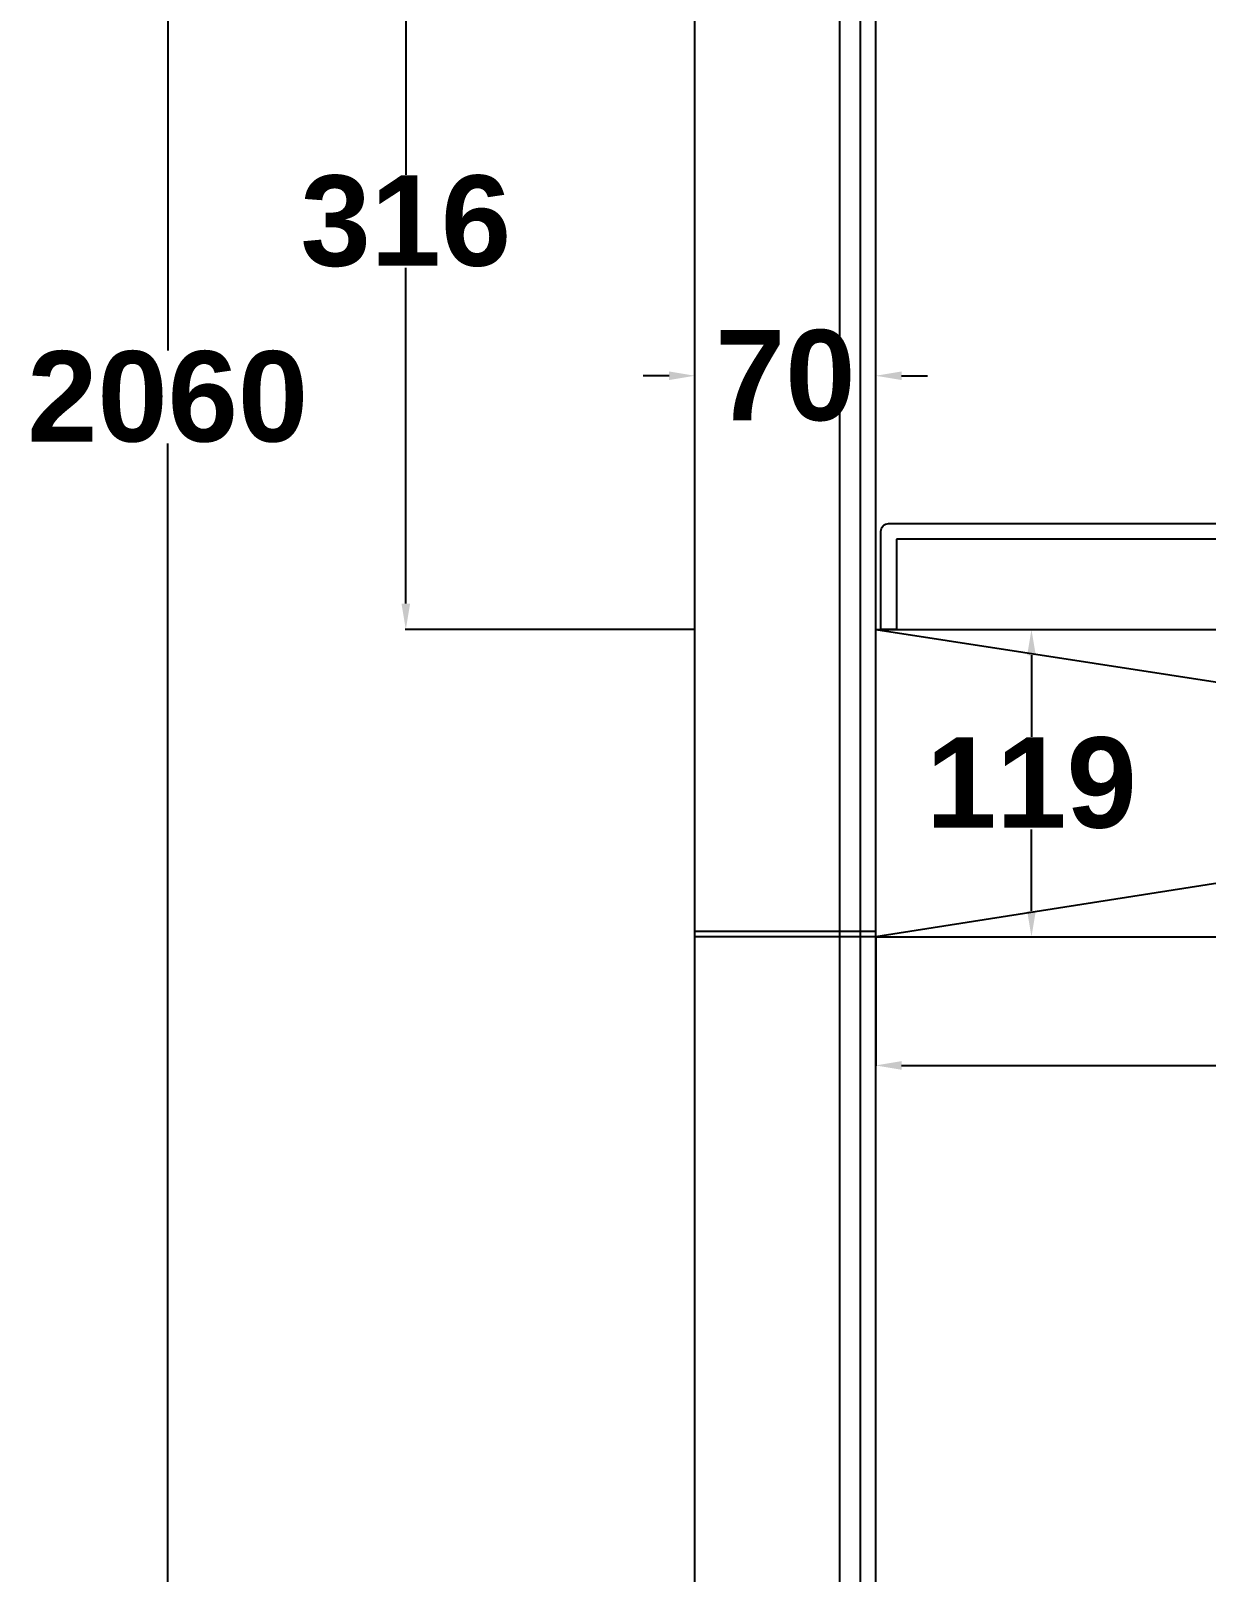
# Model space of a CAD drawing. Header units: centimetres. Extents: x 2 to 137806, y -77553 to 10.
# Drawn here: x 134767 to 135222, y -76855 to -76258 of the extents above; entities that cross this region are included whole.
import ezdxf

# ---------------------------------------------------------------- set-up
doc = ezdxf.new("R2010")
doc.units = ezdxf.units.CM
doc.header["$LTSCALE"] = 40
doc.header["$MEASUREMENT"] = 0
doc.layers.add('WALL', color=7, linetype='Continuous')
doc.styles.get("Standard").update_dxf_attribs({"font": 'arialbd.ttf'})
doc.dimstyles.get("Standard").update_dxf_attribs({"dimtxt": 35, "dimasz": 10, "dimexe": 0.18, "dimexo": 0.0625, "dimgap": 0.09, "dimtad": 0, "dimtih": 1, "dimtoh": 1, "dimdec": 0, "dimzin": 0, "dimdsep": 46, "dimtxsty": 'Standard', "dimcen": 0.09, "dimadec": 0, "dimazin": 0, "dimtfac": 1, "dimtdec": 0, "dimtofl": 0, "dimtmove": 0, "dimatfit": 3, "dimfxl": 1, "dimtolj": 1, "dimtzin": 0, "dimarcsym": 0})

# ---------------------------------------------------------------- blocks, each defined once
blk = doc.blocks.new('*D167')
at = {"layer": 'Defpoints', "color": 0, "transparency": 16777216}
for p in [(134912.09, -76173.75), (135024.05, -76173.75), (135024.05, -76489.75)]:
    blk.add_point(p, dxfattribs=at)
at = {"layer": 'WALL', "color": 0, "lineweight": -2, "transparency": 16777216}
for p, q in [((135023.99, -76173.75), (134911.91, -76173.75)), ((134912.09, -76183.75), (134912.09, -76313.79)), ((134912.09, -76479.75), (134912.09, -76349.71)), ((135023.99, -76489.75), (134911.91, -76489.75))]:
    blk.add_line(p, q, dxfattribs=at)
at = {"layer": 'WALL', "color": 0, "transparency": 16777216}
for points in [[(134910.43, -76183.75), (134913.76, -76183.75), (134912.09, -76173.75)], [(134910.43, -76479.75), (134913.76, -76479.75), (134912.09, -76489.75)]]:
    blk.add_solid(points, dxfattribs=at)
at = {"layer": 'WALL', "color": 0, "transparency": 16777216, "insert": (134912.09, -76331.75), "char_height": 35, "attachment_point": 5}
blk.add_mtext('\\A1;316', dxfattribs=at)
blk = doc.blocks.new('*D178')
at = {"layer": 'Defpoints', "color": 0, "transparency": 16777216}
for p in [(135094.05, -76608.75), (135854.05, -76608.75), (135854.05, -76658.55)]:
    blk.add_point(p, dxfattribs=at)
at = {"layer": 'WALL', "color": 0, "lineweight": -2, "transparency": 16777216}
for p, q in [((135094.05, -76608.81), (135094.05, -76658.73)), ((135854.05, -76608.81), (135854.05, -76658.73)), ((135104.05, -76658.55), (135435.42, -76658.55)), ((135844.05, -76658.55), (135512.69, -76658.55))]:
    blk.add_line(p, q, dxfattribs=at)
at = {"layer": 'WALL', "color": 0, "transparency": 16777216}
for points in [[(135104.05, -76656.88), (135104.05, -76660.21), (135094.05, -76658.55)], [(135844.05, -76656.88), (135844.05, -76660.21), (135854.05, -76658.55)]]:
    blk.add_solid(points, dxfattribs=at)
at = {"layer": 'WALL', "color": 0, "transparency": 16777216, "insert": (135474.05, -76658.55), "char_height": 35, "attachment_point": 5}
blk.add_mtext('\\A1;760', dxfattribs=at)
blk = doc.blocks.new('*D179')
at = {"layer": 'Defpoints', "color": 0, "transparency": 16777216}
for p in [(135117.9, -76489.75), (135154.38, -76489.75), (135117.9, -76608.75)]:
    blk.add_point(p, dxfattribs=at)
at = {"layer": 'WALL', "color": 0, "lineweight": -2, "transparency": 16777216}
for p, q in [((135117.96, -76489.75), (135154.56, -76489.75)), ((135154.38, -76499.75), (135154.38, -76531.28)), ((135154.38, -76598.75), (135154.38, -76567.22)), ((135117.96, -76608.75), (135154.56, -76608.75))]:
    blk.add_line(p, q, dxfattribs=at)
at = {"layer": 'WALL', "color": 0, "transparency": 16777216}
for points in [[(135152.71, -76499.75), (135156.04, -76499.75), (135154.38, -76489.75)], [(135152.71, -76598.75), (135156.04, -76598.75), (135154.38, -76608.75)]]:
    blk.add_solid(points, dxfattribs=at)
at = {"layer": 'WALL', "color": 0, "transparency": 16777216, "insert": (135154.38, -76549.25), "char_height": 35, "attachment_point": 5}
blk.add_mtext('\\A1;119', dxfattribs=at)
blk = doc.blocks.new('*D186')
at = {"layer": 'Defpoints', "color": 0, "transparency": 16777216}
for p in [(134819.89, -75369.75), (135024.05, -75369.75), (135024.05, -77429.75)]:
    blk.add_point(p, dxfattribs=at)
at = {"layer": 'WALL', "color": 0, "lineweight": -2, "transparency": 16777216}
for p, q in [((135023.99, -75369.75), (134819.71, -75369.75)), ((134819.89, -75379.75), (134819.89, -76381.79)), ((134819.89, -77419.75), (134819.89, -76417.71)), ((135023.99, -77429.75), (134819.71, -77429.75))]:
    blk.add_line(p, q, dxfattribs=at)
at = {"layer": 'WALL', "color": 0, "transparency": 16777216}
for points in [[(134818.22, -75379.75), (134821.55, -75379.75), (134819.89, -75369.75)], [(134818.22, -77419.75), (134821.55, -77419.75), (134819.89, -77429.75)]]:
    blk.add_solid(points, dxfattribs=at)
at = {"layer": 'WALL', "color": 0, "transparency": 16777216, "insert": (134819.89, -76399.75), "char_height": 35, "attachment_point": 5}
blk.add_mtext('\\A1;2060', dxfattribs=at)
blk = doc.blocks.new('*D241')
at = {"layer": 'Defpoints', "color": 0, "transparency": 16777216}
for p in [(135024.05, -76391.53), (135024.05, -76410.6), (135094.05, -76410.6)]:
    blk.add_point(p, dxfattribs=at)
at = {"layer": 'WALL', "color": 0, "lineweight": -2, "transparency": 16777216}
for p, q in [((135014.05, -76391.53), (135004.05, -76391.53)), ((135024.05, -76410.53), (135024.05, -76391.35)), ((135094.05, -76410.53), (135094.05, -76391.35)), ((135104.05, -76391.53), (135114.05, -76391.53))]:
    blk.add_line(p, q, dxfattribs=at)
at = {"layer": 'WALL', "color": 0, "transparency": 16777216}
for points in [[(135014.05, -76389.86), (135014.05, -76393.19), (135024.05, -76391.53)], [(135104.05, -76389.86), (135104.05, -76393.19), (135094.05, -76391.53)]]:
    blk.add_solid(points, dxfattribs=at)
at = {"layer": 'WALL', "color": 0, "transparency": 16777216, "insert": (135059.05, -76391.53), "char_height": 35, "attachment_point": 5}
blk.add_mtext('\\A1;70', dxfattribs=at)

msp = doc.modelspace()

# ---------------------------------------------------------------- linework, layer by layer
at = {"layer": 'WALL'}
for p, q in [((135024.05, -77429.75), (135024.05, -75369.75)), ((135094.05, -77303.75), (135094.05, -75794.75)), ((135094.05, -76489.75), (135854.05, -76489.75)), ((135094.05, -76489.75), (135854.05, -76606.75)), ((135854.05, -76489.75), (135094.05, -76608.75)), ((135094.05, -76606.75), (135024.05, -76606.75)), ((135094.05, -76608.75), (135024.05, -76608.75)), ((135094.05, -76608.75), (135854.05, -76608.75))]:
    msp.add_line(p, q, dxfattribs=at)
at = {"layer": 'WALL', "color": 2}
for points in [[(135150.05, -77373.75), (135798.05, -77373.75, 0.414214), (135868.05, -77303.75), (135868.05, -75794.75, 0.414214), (135798.05, -75724.75), (135150.05, -75724.75, 0.414214), (135080.05, -75794.75), (135080.05, -77303.75, 0.414214)], [(135150.05, -77365.75), (135798.05, -77365.75, 0.414214), (135860.05, -77303.75), (135860.05, -75794.75, 0.414214), (135798.05, -75732.75), (135150.05, -75732.75, 0.414214), (135088.05, -75794.75), (135088.05, -77303.75, 0.414214)]]:
    msp.add_lwpolyline(points, format="xyb", close=True, dxfattribs=at)
at = {"layer": 'WALL', "color": 30, "true_color": 0xf8991e}
msp.add_lwpolyline([(135102.05, -76454.75), (135102.05, -76489.75), (135096.05, -76489.75), (135096.05, -76451.75, -0.414214), (135099.05, -76448.75), (135849.05, -76448.75, -0.414214), (135852.05, -76451.75), (135852.05, -76489.75), (135846.05, -76489.75), (135846.05, -76454.75)], format="xyb", close=True, dxfattribs=at)

# ---------------------------------------------------------------- dimensions: what is measured, and where the dimension line sits
at = {"layer": 'WALL', "color": 1}
for base, p1, p2, picture, middle in [((134819.89, -75369.75), (135024.05, -77429.75), (135024.05, -75369.75), '*D186', (134819.89, -76399.75)), ((134912.09, -76173.75), (135024.05, -76489.75), (135024.05, -76173.75), '*D167', (134912.09, -76331.75)), ((135154.38, -76489.75), (135117.9, -76608.75), (135117.9, -76489.75), '*D179', (135154.38, -76549.25))]:
    dim = msp.add_linear_dim(base=base, p1=p1, p2=p2, angle=90, dimstyle='Standard', dxfattribs=at)
    dim.commit()
    dim.dimension.update_dxf_attribs({"geometry": picture, "text_midpoint": middle})
for base, p1, p2, picture, middle in [((135024.05, -76391.53), (135094.05, -76410.6), (135024.05, -76410.6), '*D241', (135059.05, -76391.53)), ((135854.05, -76658.55), (135094.05, -76608.75), (135854.05, -76608.75), '*D178', (135474.05, -76658.55))]:
    dim = msp.add_linear_dim(base=base, p1=p1, p2=p2, dimstyle='Standard', dxfattribs=at)
    dim.commit()
    dim.dimension.update_dxf_attribs({"geometry": picture, "text_midpoint": middle})

doc.saveas('drawing.dxf')
